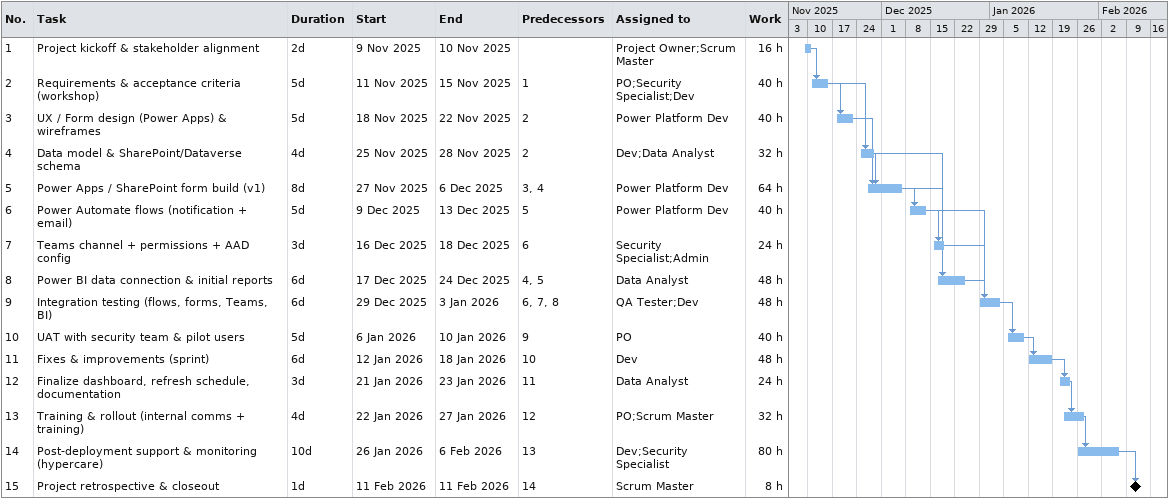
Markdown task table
| ID | Task | Duration | Start | Finish | Predecessors | Resources | Work (h) |
|---|---|---|---|---|---|---|---|
| 1 | Project kickoff & stakeholder alignment | 2d | 2025-11-09 | 2025-11-10 |  | Project Owner;Scrum Master | 16 |
| 2 | Requirements & acceptance criteria (workshop) | 5d | 2025-11-11 | 2025-11-15 | 1 | PO;Security Specialist;Dev | 40 |
| 3 | UX / Form design (Power Apps) & wireframes | 5d | 2025-11-18 | 2025-11-22 | 2 | Power Platform Dev | 40 |
| 4 | Data model & SharePoint/Dataverse schema | 4d | 2025-11-25 | 2025-11-28 | 2 | Dev;Data Analyst | 32 |
| 5 | Power Apps / SharePoint form build (v1) | 8d | 2025-11-27 | 2025-12-06 | 3, 4 | Power Platform Dev | 64 |
| 6 | Power Automate flows (notification + email) | 5d | 2025-12-09 | 2025-12-13 | 5 | Power Platform Dev | 40 |
| 7 | Teams channel + permissions + AAD config | 3d | 2025-12-16 | 2025-12-18 | 6 | Security Specialist;Admin | 24 |
| 8 | Power BI data connection & initial reports | 6d | 2025-12-17 | 2025-12-24 | 4, 5 | Data Analyst | 48 |
| 9 | Integration testing (flows, forms, Teams, BI) | 6d | 2025-12-29 | 2026-01-03 | 6, 7, 8 | QA Tester;Dev | 48 |
| 10 | UAT with security team & pilot users | 5d | 2026-01-06 | 2026-01-10 | 9 | PO | 40 |
| 11 | Fixes & improvements (sprint) | 6d | 2026-01-12 | 2026-01-18 | 10 | Dev | 48 |
| 12 | Finalize dashboard, refresh schedule, documentation | 3d | 2026-01-21 | 2026-01-23 | 11 | Data Analyst | 24 |
| 13 | Training & rollout (internal comms + training) | 4d | 2026-01-22 | 2026-01-27 | 12 | PO;Scrum Master | 32 |
| 14 | Post-deployment support & monitoring (hypercare) | 10d | 2026-01-26 | 2026-02-06 | 13 | Dev;Security Specialist | 80 |
| 15 | Project retrospective & closeout | 1d | 2026-02-11 | 2026-02-11 | 14 | Scrum Master | 8 |
